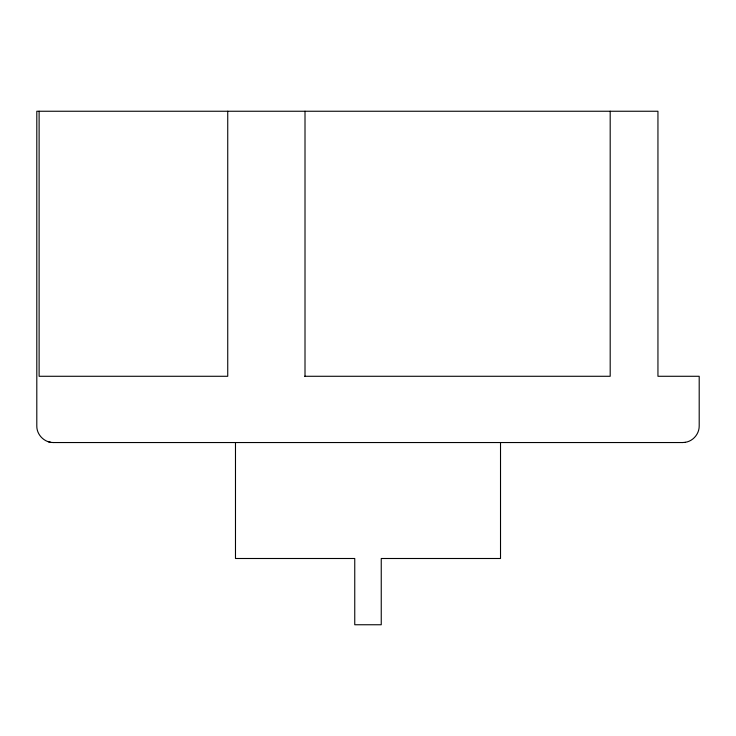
<?xml version="1.0" encoding="UTF-8"?>
<svg xmlns="http://www.w3.org/2000/svg" width="736" height="736" viewBox="0 0 736 736"><rect width="100%" height="100%" fill="white"/><g stroke="black" fill="none" stroke-linecap="round" stroke-linejoin="round"><path stroke-width="1.1" d="M685.078 442.336C692.99 441.306 699.301 433.936 699.2 425.978L699.2 376.28L657.947 376.28L657.947 111.246L36.8 111.246L36.8 425.978C36.625 434.884 44.611 442.787 53.516 442.538M682.484 442.538L685.225 442.336M304.676 376.28L610.19 376.28L610.19 111.246M48.245 441.729L50.922 442.336M53.369 442.538L682.631 442.538M500.517 442.538L500.517 558.495L381.248 558.495L381.248 624.754L354.752 624.754L354.752 558.495L235.483 558.495L235.483 442.538M305.008 111.246L305.008 376.28M227.737 111.246L227.737 376.28L39.118 376.28L39.118 111.246"/></g></svg>
